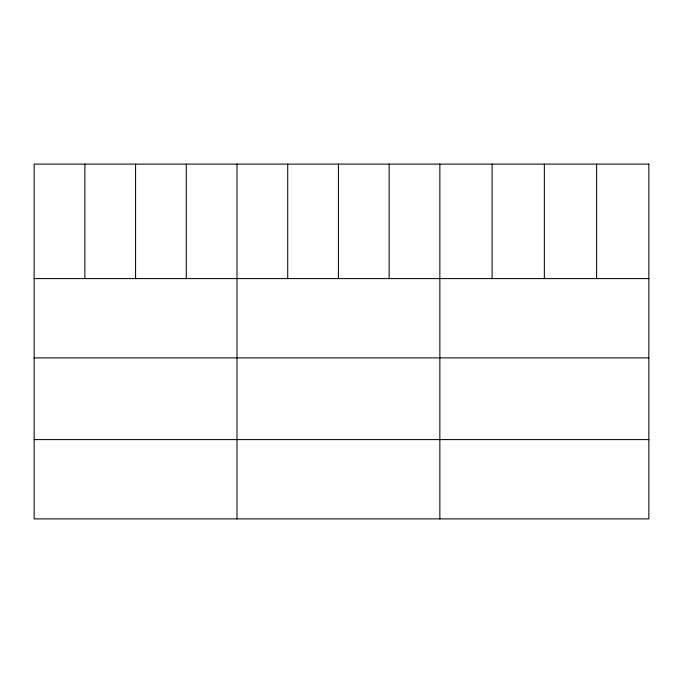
<?xml version="1.0" encoding="UTF-8"?>
<svg xmlns="http://www.w3.org/2000/svg" width="683" height="683" viewBox="0 0 683 683"><rect width="100%" height="100%" fill="white"/><g stroke="black" fill="none" stroke-linecap="round" stroke-linejoin="round"><path stroke-width="1.02" d="M34.15 278.596L648.85 278.596M34.15 357.892L648.85 357.892M34.15 439.596L648.85 439.596M596.601 164.108L596.601 278.596M544.351 164.108L544.351 278.596M492.101 164.108L492.101 278.596M439.852 164.108L439.852 518.892M389.139 164.108L389.139 278.596M338.426 164.108L338.426 278.596M287.714 164.108L287.714 278.596M237.001 164.108L237.001 518.892M186.288 164.108L186.288 278.596M135.576 164.108L135.576 278.596M84.863 164.108L84.863 278.596M648.85 164.108L34.15 164.108L34.15 518.892L648.85 518.892L648.85 164.108"/></g></svg>
